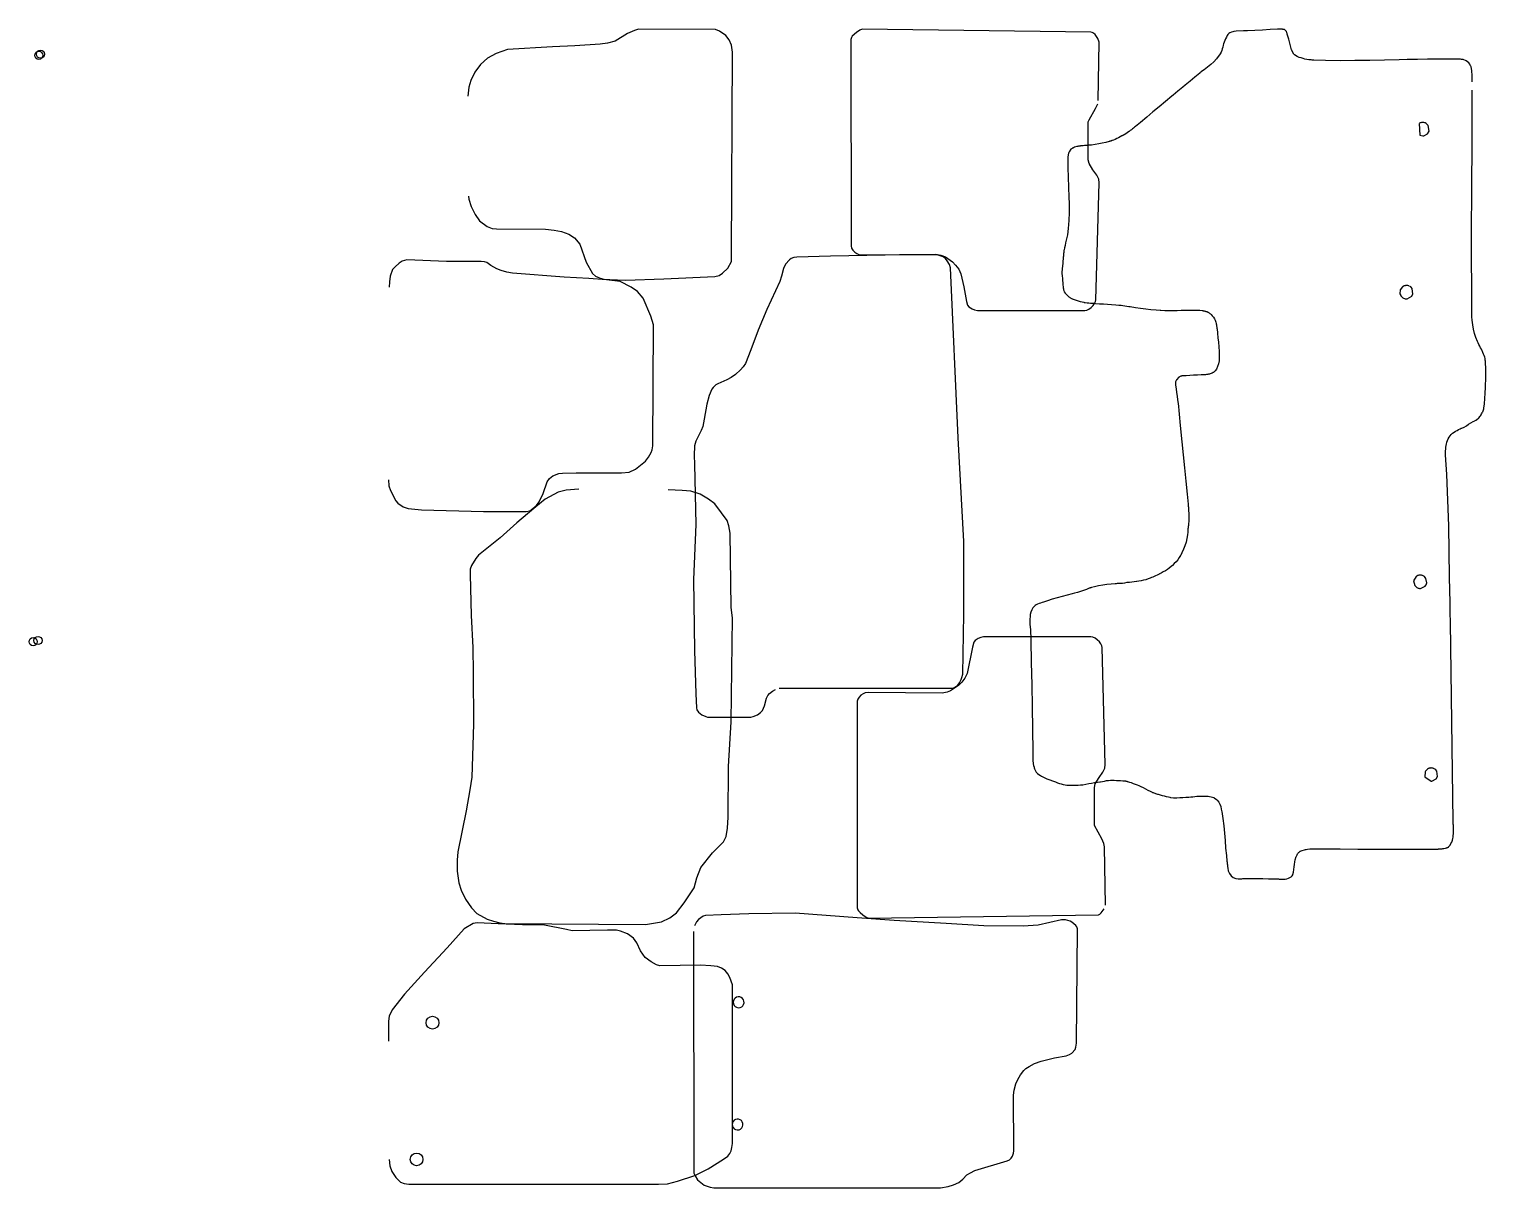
# Model space of a CAD drawing. Header units: metres. Extents: x 1286 to 6370, y 1 to 1999.
# Drawn here: x 1286 to 3798, y 1 to 1999 of the extents above; entities that cross this region are included whole.
import ezdxf

# ---------------------------------------------------------------- set-up
doc = ezdxf.new("R2010")
doc.units = ezdxf.units.M

msp = doc.modelspace()

# ---------------------------------------------------------------- linework, layer by layer
for points in [[(2043.7, 1710.9), (2044.1, 1705.7), (2048.3, 1693.1), (2055.3, 1679.5), (2062.9, 1668.5), (2075.9, 1658.7), (2084.7, 1655.3), (2091.7, 1654.9), (2176.7, 1653.9), (2191.7, 1652.5), (2203.9, 1650), (2216.7, 1645.2), (2226.5, 1639.4), (2235.5, 1628), (2246.7, 1597.2), (2257.7, 1577.6), (2262.7, 1573.2), (2270.7, 1569.6), (2276.9, 1568), (2287.3, 1567.2), (2314.7, 1566.2), (2380.4, 1568.6), (2468.4, 1572.4), (2475.8, 1574.4), (2481.6, 1578.4), (2491, 1586.6), (2497.2, 1598.2), (2497.4, 1610), (2499, 1959.2), (2497, 1971.4), (2493.4, 1980.6), (2487.2, 1988.2), (2476.4, 1995.4), (2469.6, 1998.2), (2337.1, 1999), (2330.1, 1996.8), (2318.1, 1991.2), (2296.8, 1978.3), (2283.6, 1975), (2270.5, 1973.2), (2227.1, 1970), (2188.3, 1968.5), (2110.7, 1963.8), (2091.4, 1957.2), (2076.7, 1949.2), (2064.5, 1938), (2054.4, 1924.9), (2047.7, 1910.2), (2044.4, 1899.2), (2042.7, 1883.5)], [(3129.5, 1876), (3131.3, 1976.7), (3129.1, 1982.8), (3124.2, 1990), (3121.6, 1992.1), (3119.4, 1993.2), (3117.1, 1993.5), (2722.6, 1999), (2718.8, 1997.1), (2713, 1993.2), (2705.5, 1986.6), (2704.3, 1984.5), (2703.1, 1980.9), (2703.4, 1625.1), (2704.4, 1621.6), (2706.7, 1617.8), (2709.7, 1614.5), (2713.4, 1612.1), (2717, 1610.5), (2723.5, 1609.8), (2849.6, 1611.2), (2858.3, 1609.3), (2866, 1606.1), (2878.1, 1598), (2883.7, 1592), (2889.2, 1585.1), (2892.9, 1577.2), (2897.9, 1554.5), (2902.6, 1529.6), (2904.3, 1523.2), (2906.5, 1520.4), (2912, 1516.7), (2916.3, 1515), (2921.2, 1513.7), (3106.3, 1513.6), (3109.9, 1514.5), (3113.4, 1516.1), (3117.2, 1518.8), (3121.2, 1522.6), (3123.3, 1526), (3125, 1529.5), (3125.8, 1532.5), (3131.1, 1734.1), (3130.5, 1740.3), (3127.1, 1747.2), (3120.4, 1756.5), (3113.8, 1767.2), (3112.3, 1773.6), (3112.4, 1839.4), (3113.8, 1842.5), (3125.2, 1862.4), (3128.7, 1870.1)], [(3774.8, 1908.2), (3774.7, 1911.5), (3774.7, 1914.8), (3774.6, 1918.1), (3774.5, 1921.4), (3774.2, 1924.7), (3774, 1927.3), (3773.9, 1927.8), (3773.5, 1930.3), (3773.2, 1931.5), (3772.9, 1932.8), (3772.6, 1934), (3772.3, 1934.9), (3771.9, 1935.8), (3770.5, 1938.5), (3768.7, 1940.8), (3766.4, 1942.8), (3763.9, 1944.4), (3759, 1946.4), (3758.5, 1946.5), (3758.1, 1946.6), (3757.7, 1946.7), (3757.3, 1946.8), (3757, 1946.8), (3756.6, 1946.9), (3756.3, 1946.9), (3754.2, 1947.2), (3750.5, 1947.3), (3732.9, 1947.4), (3715.2, 1947.3), (3697.6, 1947.1), (3680, 1946.9), (3662.4, 1946.5), (3648.8, 1946.2), (3623.3, 1945.6), (3597.8, 1945.1), (3572.3, 1944.7), (3546.9, 1944.6), (3521.4, 1944.9), (3501.7, 1945.5), (3501.2, 1945.5), (3499.8, 1945.6), (3498.4, 1945.7), (3497, 1945.8), (3495.6, 1945.9), (3494.3, 1946), (3493.2, 1946.1), (3492.7, 1946.2), (3489.3, 1946.7), (3486, 1947.4), (3482.8, 1948.3), (3479.5, 1949.3), (3476.3, 1950.3), (3473.9, 1951.2), (3472.8, 1951.6), (3468.1, 1954.8), (3467, 1956.1), (3463.2, 1963.2), (3461.8, 1967.8), (3460.5, 1972.5), (3459.3, 1977.2), (3458.1, 1981.9), (3456.8, 1986.6), (3455.7, 1990.2), (3455.5, 1990.9), (3455.3, 1991.7), (3455.1, 1992.6), (3454.8, 1993.4), (3454.5, 1994.1), (3454.3, 1994.7), (3453.9, 1995.3), (3453.3, 1996), (3452.6, 1996.7), (3451.9, 1997.4), (3451.2, 1997.9), (3450.7, 1998.2), (3450.3, 1998.4), (3449.6, 1998.5), (3448.8, 1998.6), (3448, 1998.6), (3447.3, 1998.7), (3446.6, 1998.8), (3446, 1999), (3446, 1999), (3446, 1999), (3446, 1999), (3446, 1999), (3446, 1999), (3446, 1999), (3446, 1999), (3446, 1999), (3446, 1999), (3446, 1999), (3445.9, 1999), (3445.6, 1998.9), (3445.1, 1998.9), (3444.5, 1998.8), (3444, 1998.8), (3443.5, 1998.8), (3443.3, 1998.9), (3443.3, 1998.9), (3443.3, 1998.9), (3443.3, 1998.9), (3443.3, 1998.9), (3443.4, 1998.9), (3443.4, 1998.9), (3443.4, 1998.9), (3443.4, 1998.9), (3443.3, 1998.9), (3443.3, 1998.9), (3443.2, 1998.9), (3442.5, 1998.9), (3441.8, 1998.8), (3441, 1998.8), (3440.3, 1998.8), (3439.6, 1998.8), (3439, 1998.7), (3426, 1998.1), (3412.9, 1997.5), (3399.9, 1996.8), (3386.8, 1996.2), (3380.3, 1995.9), (3367.3, 1995.3), (3363.7, 1995.2), (3361.5, 1994.6), (3359.2, 1993.8), (3356.9, 1992.7), (3354.9, 1991.3), (3353.1, 1989.6), (3352.1, 1988.2), (3351.8, 1987.8), (3350.6, 1985), (3349.3, 1982.1), (3348, 1979.3), (3346.8, 1976.4), (3345.8, 1973.4), (3345.2, 1971.1), (3344.4, 1968.1), (3343.6, 1965.1), (3342.7, 1962.2), (3341.5, 1959.4), (3340, 1956.6), (3338.6, 1954.6), (3338.2, 1953.9), (3333.9, 1948), (3329.1, 1942.7), (3323.7, 1937.9), (3318.1, 1933.5), (3312.3, 1929.1), (3307.8, 1925.8), (3307.3, 1925.4), (3306.7, 1925), (3306.1, 1924.6), (3305.6, 1924.1), (3305, 1923.7), (3304.7, 1923.3), (3304.7, 1923.3), (3304.7, 1923.4), (3304.8, 1923.4), (3304.8, 1923.4), (3304.8, 1923.4), (3304.7, 1923.4), (3304.7, 1923.3), (3296.4, 1916.4), (3288, 1909.4), (3279.7, 1902.5), (3275.5, 1899), (3267.2, 1892.1), (3258.8, 1885.2), (3256.5, 1883.3), (3245.7, 1874.3), (3234.9, 1865.2), (3224.1, 1856.2), (3213.3, 1847.2), (3202.5, 1838.2), (3194.1, 1831.2), (3192.4, 1829.8), (3190.5, 1828.3), (3188.7, 1826.9), (3186.9, 1825.4), (3185, 1824), (3183.6, 1823), (3183.2, 1822.7), (3182.9, 1822.5), (3182.6, 1822.3), (3182.4, 1822.1), (3182.1, 1821.9), (3181.8, 1821.7), (3177.3, 1818.7), (3174.4, 1817), (3173.3, 1816.4), (3173.1, 1816.3), (3173, 1816.2), (3172.8, 1816.1), (3172.7, 1816), (3172.5, 1816), (3172.4, 1815.9), (3172, 1815.7), (3171.9, 1815.6), (3171.7, 1815.5), (3171.5, 1815.4), (3171.3, 1815.3), (3171.2, 1815.3), (3171.1, 1815.2), (3170.3, 1814.8), (3167.5, 1813.1), (3164.6, 1811.6), (3161.7, 1810.2), (3158.8, 1808.8), (3155.8, 1807.6), (3153.4, 1806.7), (3153.1, 1806.6), (3152.8, 1806.5), (3152.6, 1806.4), (3152.3, 1806.3), (3152, 1806.3), (3151.8, 1806.2), (3151.5, 1806.1), (3151.3, 1806), (3151, 1805.9), (3150.7, 1805.8), (3150.4, 1805.8), (3150.2, 1805.7), (3149.9, 1805.6), (3149.7, 1805.5), (3149.4, 1805.4), (3149.1, 1805.4), (3148.8, 1805.3), (3148.6, 1805.2), (3142.6, 1803.6), (3136.6, 1802.2), (3130.5, 1801), (3124.4, 1800), (3118.2, 1799.2), (3113.4, 1798.7), (3111, 1798.5), (3108.5, 1798.3), (3106, 1798.1), (3103.6, 1797.9), (3101.1, 1797.7), (3099.2, 1797.5), (3098.3, 1797.4), (3097.3, 1797.2), (3096.4, 1797.1), (3095.5, 1797), (3094.6, 1796.8), (3093.8, 1796.7), (3093, 1796.5), (3088.8, 1795.3), (3086.9, 1794.5), (3085.8, 1794), (3085.6, 1793.9), (3085.4, 1793.8), (3085.3, 1793.7), (3085.1, 1793.6), (3084.9, 1793.5), (3084.8, 1793.4), (3082.7, 1791.9), (3079.4, 1787.4), (3078.6, 1785.4), (3077.3, 1778.8), (3077.2, 1777.9), (3077.1, 1776.9), (3077, 1775.9), (3077, 1774.9), (3077, 1773.9), (3077, 1772.9), (3077, 1772.1), (3077.1, 1763.9), (3077.4, 1755.8), (3077.7, 1747.6), (3078.1, 1739.4), (3078.4, 1731.3), (3078.6, 1725), (3079, 1711), (3079.3, 1696.9), (3079.4, 1682.9), (3079, 1668.9), (3077.9, 1655), (3076.5, 1644.2), (3075.7, 1639.7), (3074.6, 1635.2), (3073.5, 1630.7), (3072.4, 1626.2), (3071.4, 1621.7), (3070.7, 1618.2), (3070.7, 1618.2), (3070.6, 1617.4), (3070.5, 1616.7), (3070.4, 1615.9), (3070.3, 1615.2), (3070.2, 1614.4), (3070.1, 1613.9), (3069.9, 1612.3), (3069.8, 1610.7), (3069.6, 1609.1), (3069.5, 1607.4), (3069.3, 1605.8), (3069.2, 1604.6), (3069.2, 1604.5), (3069.2, 1604.5), (3069.2, 1604.4), (3069.2, 1604.4), (3069.2, 1604.3), (3069.2, 1604.3), (3069.2, 1604.2), (3069.1, 1604), (3069.1, 1603.9), (3069.1, 1603.7), (3069.1, 1603.6), (3069.1, 1603.4), (3069.1, 1603.3), (3069.1, 1603), (3068.7, 1599), (3068.4, 1595.1), (3068, 1591.1), (3067.1, 1580.1), (3067, 1579.8), (3067, 1579.6), (3067, 1579.3), (3066.9, 1579), (3066.9, 1578.8), (3066.9, 1578.6), (3067, 1577.5), (3067.1, 1576.4), (3067.2, 1575.4), (3067.4, 1574.3), (3067.5, 1573.2), (3067.6, 1572.4), (3067.8, 1569.9), (3068, 1567.4), (3068.2, 1564.8), (3068.4, 1562.3), (3068.6, 1559.8), (3068.8, 1557.9), (3068.8, 1557.4), (3069.1, 1555), (3069.2, 1554.4), (3069.2, 1553.7), (3069.3, 1553.1), (3069.4, 1552.4), (3069.5, 1551.8), (3069.6, 1551.3), (3069.7, 1551), (3069.7, 1550.6), (3069.8, 1550.3), (3069.9, 1550), (3069.9, 1549.7), (3070, 1549.4), (3070.3, 1548.2), (3071.2, 1546), (3072.5, 1543.9), (3074.1, 1541.9), (3075.9, 1540.1), (3077.8, 1538.5), (3079.2, 1537.3), (3080, 1536.8), (3080.9, 1536.2), (3081.7, 1535.6), (3082.6, 1535.1), (3083.5, 1534.6), (3084.2, 1534.3), (3084.6, 1534.1), (3088, 1532.7), (3091.5, 1531.5), (3095, 1530.4), (3098.6, 1529.4), (3102.2, 1528.6), (3105, 1528), (3105.4, 1527.9), (3105.8, 1527.8), (3106.2, 1527.8), (3106.6, 1527.7), (3107.1, 1527.6), (3107.4, 1527.6), (3110.4, 1527.2), (3113.4, 1526.9), (3116.4, 1526.7), (3119.4, 1526.5), (3122.4, 1526.3), (3124.8, 1526.2), (3131.8, 1525.6), (3138.8, 1525.1), (3145.8, 1524.7), (3152.8, 1524.2), (3159.9, 1523.6), (3165.3, 1523.1), (3165.7, 1523.1), (3169, 1522.8), (3172.3, 1522.4), (3175.6, 1522), (3178.9, 1521.5), (3182.2, 1521), (3184.7, 1520.6), (3193.7, 1519.1), (3202.6, 1517.8), (3211.6, 1516.8), (3220.6, 1515.8), (3229.6, 1515.1), (3236.6, 1514.6), (3237.5, 1514.5), (3244.5, 1514.1), (3251.6, 1513.9), (3258.6, 1513.9), (3265.6, 1514.1), (3272.7, 1514.2), (3278.1, 1514.3), (3283.5, 1514.4), (3288.8, 1514.5), (3294.1, 1514.6), (3299.4, 1514.6), (3304.7, 1514.3), (3308.8, 1513.8), (3310.1, 1513.6), (3310.4, 1513.5), (3310.8, 1513.5), (3311.1, 1513.4), (3311.4, 1513.3), (3311.7, 1513.3), (3312, 1513.2), (3312.6, 1513.1), (3313.3, 1512.9), (3313.9, 1512.8), (3314.6, 1512.6), (3315.2, 1512.4), (3315.7, 1512.3), (3316, 1512.2), (3316.3, 1512.1), (3316.7, 1512), (3317, 1511.9), (3317.3, 1511.8), (3317.5, 1511.7), (3317.8, 1511.6), (3317.9, 1511.6), (3317.9, 1511.5), (3318, 1511.5), (3318.2, 1511.5), (3318.3, 1511.4), (3318.4, 1511.3), (3318.5, 1511.3), (3318.5, 1511.3), (3318.6, 1511.2), (3318.8, 1511.2), (3318.9, 1511.1), (3319, 1511), (3319.9, 1510.5), (3320.7, 1509.9), (3321.5, 1509.3), (3322.3, 1508.6), (3323, 1508), (3323.8, 1507.3), (3324.3, 1506.8), (3326.4, 1504.6), (3328.3, 1502.2), (3330, 1499.6), (3331.3, 1496.9), (3332.4, 1494), (3333, 1491.7), (3333.1, 1491.3), (3333.2, 1490.8), (3333.3, 1490.4), (3333.4, 1489.9), (3333.5, 1489.5), (3333.6, 1489.1), (3333.6, 1488.9), (3333.7, 1488.6), (3333.7, 1488.3), (3333.8, 1488), (3333.8, 1487.8), (3333.8, 1487.6), (3333.9, 1486.7), (3334.1, 1485.9), (3334.2, 1485.1), (3334.3, 1484.3), (3334.4, 1483.5), (3334.4, 1482.9), (3334.5, 1482.4), (3335.3, 1474.6), (3336.1, 1466.8), (3336.8, 1459), (3337.5, 1451.2), (3338.1, 1443.4), (3338.5, 1437.3), (3338.5, 1436.8), (3338.5, 1431.8), (3338, 1426.9), (3337.1, 1422), (3335.6, 1417.3), (3333.5, 1412.9), (3331.3, 1409.8), (3328.5, 1407.1), (3328, 1406.8), (3326.3, 1405.8), (3322.8, 1404.4), (3321.4, 1404), (3320.1, 1403.8), (3318.8, 1403.6), (3317.4, 1403.4), (3316.1, 1403.3), (3314.8, 1403.2), (3313.7, 1403.2), (3307.2, 1402.8), (3300.7, 1402.4), (3294.2, 1402.1), (3287.7, 1401.8), (3281.2, 1401.4), (3276.2, 1401.2), (3275.9, 1401.2), (3275.6, 1401.2), (3275.3, 1401.1), (3275, 1401.1), (3274.7, 1401.1), (3274.5, 1401), (3274.1, 1401), (3273.8, 1400.9), (3273.4, 1400.8), (3273, 1400.7), (3272.6, 1400.6), (3272.4, 1400.6), (3272, 1400.5), (3268.4, 1398.7), (3264.5, 1394.4), (3263.9, 1393), (3263.2, 1390.7), (3262.9, 1386.2), (3263, 1385.1), (3263.9, 1378.7), (3264.8, 1372.3), (3265.7, 1366), (3266.5, 1359.6), (3267.3, 1353.2), (3267.9, 1348.2), (3268.6, 1341.7), (3269.3, 1335.1), (3270, 1328.6), (3270.6, 1322), (3271.2, 1315.5), (3271.7, 1310.4), (3271.8, 1309.9), (3274, 1287.4), (3276.3, 1264.9), (3278.6, 1242.4), (3280.9, 1219.8), (3283.1, 1197.3), (3284.7, 1179.9), (3284.7, 1179.4), (3284.8, 1179), (3284.8, 1178.5), (3284.8, 1178.1), (3284.9, 1177.6), (3284.9, 1177.3), (3285, 1176.4), (3285, 1176.3), (3285, 1176.1), (3285, 1175.9), (3285, 1175.7), (3285, 1175.5), (3285.1, 1175.3), (3285.1, 1174), (3285.2, 1172.7), (3285.3, 1171.4), (3285.4, 1170.1), (3285.5, 1168.7), (3285.6, 1167.7), (3285.7, 1164.8), (3285.8, 1161.9), (3285.9, 1159), (3285.9, 1156.1), (3285.8, 1153.1), (3285.8, 1150.9), (3285.7, 1150.6), (3285.7, 1150.3), (3285.7, 1150), (3285.7, 1149.7), (3285.7, 1149.4), (3285.7, 1149.2), (3285.6, 1147.4), (3285.4, 1145.6), (3285.3, 1144), (3285.2, 1143.4), (3285.1, 1142.9), (3285.1, 1142.3), (3285, 1141.7), (3284.9, 1141.1), (3284.8, 1140.6), (3284.8, 1140.2), (3284.7, 1140), (3284.7, 1139.8), (3284.7, 1139.6), (3284.6, 1139.4), (3284.6, 1139.2), (3284.6, 1139), (3284.4, 1137.4), (3284.3, 1135.6), (3284.1, 1133.8), (3284, 1132), (3283.9, 1130.2), (3283.7, 1128.4), (3283.6, 1127), (3282.6, 1120.6), (3281.1, 1114.3), (3279.2, 1108.2), (3276.8, 1102.1), (3274.1, 1096.2), (3271.9, 1091.8), (3271.6, 1091.3), (3269.4, 1087.7), (3266.8, 1084.1), (3264, 1080.7), (3260.9, 1077.5), (3257.8, 1074.4), (3255.3, 1072.2), (3252.2, 1069.7), (3248.9, 1067.3), (3245.4, 1065.1), (3241.9, 1063), (3238.3, 1061), (3235.6, 1059.5), (3235.4, 1059.4), (3235.3, 1059.3), (3235.1, 1059.2), (3234.9, 1059.1), (3234.8, 1059.1), (3234.7, 1059), (3233.6, 1058.5), (3231.1, 1057.5), (3228.6, 1056.4), (3226.2, 1055.4), (3223.7, 1054.3), (3221.3, 1053.2), (3219.4, 1052.4), (3215.6, 1050.9), (3211.7, 1049.6), (3207.7, 1048.6), (3203.6, 1047.7), (3199.6, 1046.9), (3196.5, 1046.4), (3195.9, 1046.4), (3191.7, 1045.9), (3187.5, 1045.5), (3183.3, 1045.1), (3179.1, 1044.6), (3174.9, 1043.9), (3171.6, 1043.2), (3171.4, 1043.2), (3171.3, 1043.2), (3171.3, 1043.1), (3171.1, 1043.1), (3171, 1043.1), (3170.9, 1043.1), (3170.1, 1043), (3168.1, 1042.9), (3166.2, 1042.9), (3164.2, 1042.9), (3162.3, 1042.9), (3160.4, 1042.8), (3158.9, 1042.8), (3151.7, 1042.2), (3144.5, 1041.4), (3137.5, 1040.2), (3130.4, 1038.8), (3123.4, 1037.3), (3118, 1036), (3117, 1035.7), (3116.7, 1035.6), (3116.4, 1035.6), (3116.1, 1035.5), (3115.8, 1035.4), (3115.5, 1035.3), (3115.3, 1035.2), (3114.2, 1034.8), (3109.2, 1032.9), (3104.1, 1031.1), (3099.1, 1029.4), (3094, 1027.8), (3088.9, 1026.3), (3084.9, 1025.2), (3076.3, 1023), (3067.6, 1020.7), (3059, 1018.4), (3050.4, 1016), (3041.9, 1013.4), (3035.4, 1011.2), (3032.8, 1010.4), (3030.2, 1009.4), (3027.6, 1008.4), (3025.1, 1007.4), (3022.6, 1006.1), (3020.8, 1005), (3019.7, 1004.2), (3017, 1001.1), (3014.9, 997.5), (3013.4, 993.6), (3012.5, 989.5), (3012, 985.4), (3011.9, 982.2), (3011.8, 979.6), (3011.8, 977), (3011.8, 974.3), (3011.9, 971.6), (3012.2, 969), (3012.5, 967), (3012.7, 964.4), (3013.2, 945.2), (3014.1, 906.9), (3014.9, 868.5), (3015.6, 830.2), (3016.2, 791.9), (3016.7, 753.5), (3016.7, 743.1), (3016.8, 741.7), (3016.8, 740.3), (3016.9, 738.9), (3017, 737.5), (3017.1, 736.1), (3017.2, 735), (3017.4, 733.2), (3017.4, 732.9), (3017.5, 732.6), (3017.5, 732.2), (3017.6, 731.9), (3017.7, 731.6), (3017.7, 731.4), (3017.8, 730.7), (3018, 730.1), (3018.1, 729.5), (3018.3, 728.8), (3018.5, 728.2), (3018.6, 727.7), (3018.8, 727.1), (3018.9, 726.8), (3019, 726.5), (3019.1, 726.2), (3019.2, 725.9), (3019.3, 725.6), (3019.4, 725.4), (3019.9, 723.6), (3022.9, 718), (3024.9, 715.7), (3027.3, 713.7), (3029.9, 712), (3032, 710.7), (3036.6, 708.4), (3041.3, 706.3), (3046.1, 704.4), (3051, 702.6), (3055.8, 700.9), (3059.6, 699.6), (3062.8, 698.5), (3066, 697.5), (3069.2, 696.7), (3072.4, 696), (3075.7, 695.5), (3078.3, 695.3), (3079.2, 695.2), (3083.1, 695.3), (3087.1, 695.3), (3091, 695.4), (3094.9, 695.5), (3098.9, 695.7), (3101.9, 696), (3102.1, 696), (3102.3, 696), (3102.5, 696), (3102.6, 696), (3102.8, 696.1), (3103, 696.1), (3108.1, 697), (3113.2, 698), (3118.3, 699), (3123.4, 699.8), (3128.5, 700.6), (3132.5, 701), (3133.8, 701.1), (3137.2, 701.8), (3140.6, 702.5), (3144, 703.2), (3147.4, 703.7), (3150.8, 704), (3153.5, 704), (3157.2, 703.8), (3160.9, 703.6), (3164.6, 703.5), (3168.3, 703.3), (3172, 703.1), (3174.8, 702.9), (3175.7, 702.8), (3176.2, 702.7), (3176.6, 702.6), (3177, 702.5), (3177.5, 702.4), (3177.9, 702.3), (3178.2, 702.2), (3178.4, 702.2), (3178.6, 702.1), (3178.9, 702.1), (3179.1, 702), (3179.3, 702), (3179.4, 701.9), (3179.9, 701.8), (3183.3, 700.8), (3186.7, 699.7), (3190.1, 698.5), (3193.5, 697.3), (3196.8, 696), (3199.4, 694.9), (3203.4, 693), (3207.4, 691.1), (3211.4, 689), (3215.3, 687), (3219.3, 685), (3222.4, 683.5), (3222.6, 683.4), (3222.7, 683.3), (3222.9, 683.2), (3223.1, 683.1), (3223.3, 683), (3223.4, 683), (3224.3, 682.6), (3225.7, 682), (3227.2, 681.5), (3228.6, 681), (3230.1, 680.5), (3231.6, 680), (3232.8, 679.7), (3236.3, 678.7), (3239.8, 677.7), (3243.4, 676.7), (3247, 675.8), (3250.6, 675), (3253.3, 674.4), (3254.4, 674.2), (3259.7, 673.8), (3265, 673.7), (3270.3, 673.9), (3275.6, 674.1), (3280.9, 674.4), (3285, 674.6), (3285.8, 674.6), (3289.3, 675.1), (3292.8, 675.5), (3296.3, 675.9), (3299.8, 676.2), (3303.4, 676.3), (3306.1, 676.3), (3307.4, 676.3), (3308.7, 676.3), (3310, 676.4), (3311.3, 676.5), (3312.6, 676.5), (3313.5, 676.6), (3316.3, 676.5), (3319, 676.3), (3321.6, 676), (3324.3, 675.4), (3326.9, 674.7), (3328.9, 673.9), (3329.4, 673.6), (3333.7, 670.8), (3334.9, 669.7), (3337.5, 666.2), (3339.5, 662.4), (3340.9, 658.3), (3341.9, 654), (3342.7, 649.6), (3343.3, 646.4), (3343.5, 645), (3343.7, 643.7), (3343.9, 642.3), (3344.2, 641), (3344.4, 639.6), (3344.5, 638.6), (3344.6, 637.9), (3346, 625.2), (3347.2, 612.4), (3348.3, 599.7), (3349.4, 586.9), (3350.6, 574.2), (3351.6, 564.3), (3351.8, 562.7), (3352, 561.1), (3352.2, 559.5), (3352.5, 557.9), (3352.7, 556.4), (3352.8, 555.1), (3352.9, 552.4), (3353.8, 547.6), (3355.8, 543.1), (3358.7, 539.3), (3362.5, 536.3), (3367, 534.5), (3370.8, 534), (3371, 534), (3371.2, 534), (3371.5, 534.1), (3371.7, 534.1), (3371.9, 534.1), (3372.1, 534.1), (3373.8, 534.1), (3375.4, 534.1), (3377.1, 534.1), (3378.8, 534.2), (3380.4, 534.4), (3381.7, 534.6), (3383.9, 534.6), (3393.7, 534.6), (3403.5, 534.4), (3413.3, 534.3), (3423.1, 534.1), (3432.9, 533.8), (3440.4, 533.6), (3441.5, 533.5), (3443.3, 533.4), (3445.1, 533.2), (3446.8, 533.1), (3448.6, 533.1), (3450.3, 533.1), (3451.7, 533.3), (3452.3, 533.4), (3454.8, 534), (3457.5, 534.8), (3460.1, 535.9), (3462.4, 537.3), (3464.3, 539.2), (3465.3, 541), (3465.3, 541.2), (3466.2, 545.5), (3466.9, 549.9), (3467.6, 554.3), (3468.2, 558.7), (3468.8, 563.1), (3469.3, 566.5), (3471.2, 572.5), (3471.4, 573), (3472, 574.2), (3472.8, 575.5), (3473.5, 576.8), (3474.4, 578), (3475.3, 579.1), (3476, 579.9), (3477.2, 580.9), (3477.4, 581.1), (3477.6, 581.2), (3477.8, 581.4), (3478, 581.5), (3478.4, 581.7), (3479.9, 582.3), (3481.3, 582.8), (3485.6, 584.1), (3487, 584.4), (3488.2, 584.7), (3490.4, 585.1), (3494.8, 585.5), (3495, 585.5), (3495.2, 585.5), (3495.3, 585.5), (3495.5, 585.5), (3495.7, 585.6), (3495.8, 585.6), (3497.4, 585.6), (3498.1, 585.5), (3498.8, 585.5), (3499.5, 585.5), (3500.2, 585.5), (3500.8, 585.5), (3501.4, 585.5), (3503.8, 585.5), (3506.1, 585.6), (3508.5, 585.6), (3510.9, 585.7), (3513.3, 585.7), (3515.1, 585.7), (3515.3, 585.7), (3515.5, 585.7), (3515.6, 585.7), (3515.8, 585.7), (3516, 585.7), (3516.2, 585.7), (3546.8, 585.5), (3577.4, 585.3), (3608.1, 585.2), (3638.7, 585.1), (3669.3, 585), (3693, 585), (3693.1, 585), (3693.2, 585), (3693.4, 585), (3693.5, 585), (3693.6, 585), (3693.7, 585), (3697.2, 585), (3700.7, 585), (3704.2, 585.1), (3707.7, 585.2), (3711.1, 585.2), (3713.8, 585.3), (3714.7, 585.3), (3715.6, 585.3), (3716.4, 585.4), (3717.2, 585.4), (3718, 585.4), (3718.8, 585.5), (3719.5, 585.5), (3722.7, 585.8), (3724.1, 586), (3725.1, 586.2), (3725.9, 586.3), (3727.8, 586.7), (3727.9, 586.7), (3728.1, 586.7), (3728.2, 586.8), (3728.4, 586.8), (3728.5, 586.9), (3728.7, 586.9), (3730.1, 587.3), (3731, 587.6), (3731.3, 587.7), (3731.6, 587.8), (3731.8, 587.9), (3732, 588), (3732.2, 588.1), (3732.5, 588.1), (3732.6, 588.2), (3732.9, 588.3), (3732.9, 588.3), (3732.9, 588.3), (3733, 588.4), (3733.1, 588.4), (3733.2, 588.5), (3733.3, 588.5), (3733.3, 588.5), (3733.4, 588.6), (3733.4, 588.6), (3733.5, 588.7), (3733.6, 588.8), (3733.7, 588.8), (3733.7, 588.8), (3733.8, 588.9), (3733.9, 589), (3733.9, 589), (3734.1, 589.1), (3734.1, 589.2), (3734.3, 589.4), (3736.3, 591.9), (3737.9, 594.5), (3739.3, 597.3), (3740.4, 600.3), (3741.2, 603.3), (3741.6, 605.7), (3741.9, 608.6), (3742.2, 611.5), (3742.2, 614.5), (3742.3, 617.4), (3742.2, 620.4), (3742.2, 622.6), (3742.2, 622.7), (3742.1, 624.5), (3742.1, 626.2), (3742, 628), (3742, 629.7), (3741.9, 631.5), (3741.9, 632.8), (3737.1, 976.7), (3737.1, 976.9), (3737.1, 977.1), (3737.1, 977.3), (3737.1, 977.5), (3737.1, 977.7), (3737.1, 977.9), (3737.1, 978.2), (3737.1, 978.5), (3737.1, 978.8), (3737.1, 979.1), (3737.1, 979.3), (3737, 981.1), (3737, 981.2), (3737, 981.3), (3737, 981.5), (3737, 981.7), (3737, 981.8), (3737, 981.9), (3736.8, 986.7), (3736.6, 991.5), (3736.6, 996.3), (3736.5, 1001.1), (3736.4, 1005.9), (3736.4, 1009.6), (3735.7, 1053.9), (3734.9, 1098.1), (3734, 1142.4), (3732.6, 1186.6), (3730.7, 1230.8), (3728.8, 1264.9), (3728.7, 1265.4), (3728.7, 1265.9), (3728.7, 1266.3), (3728.7, 1266.8), (3728.7, 1267.3), (3728.7, 1267.7), (3728.7, 1268.1), (3728.7, 1268.7), (3728.7, 1271.8), (3728.9, 1274.9), (3729.2, 1278), (3729.6, 1281.1), (3730.2, 1284.2), (3730.8, 1286.5), (3731, 1287), (3732, 1289.8), (3733.3, 1292.6), (3734.8, 1295.3), (3736.5, 1297.8), (3738.4, 1300.2), (3740, 1301.8), (3740.8, 1302.5), (3743.2, 1304.1), (3745.8, 1305.6), (3748.4, 1307.1), (3751.1, 1308.4), (3753.7, 1309.7), (3755.8, 1310.7), (3756.5, 1311), (3760.7, 1312.9), (3764.6, 1315.2), (3768.4, 1317.7), (3772.1, 1320.2), (3776.1, 1322.4), (3779.3, 1323.8), (3779.5, 1323.9), (3779.5, 1323.9), (3779.5, 1324), (3779.6, 1324), (3779.7, 1324), (3779.8, 1324.1), (3779.9, 1324.1), (3780.6, 1324.5), (3780.9, 1324.7), (3781.1, 1324.9), (3781.4, 1325), (3781.6, 1325.2), (3781.9, 1325.3), (3782.1, 1325.5), (3785.9, 1328.8), (3786.7, 1329.6), (3787.9, 1331), (3789, 1332.5), (3790, 1334.1), (3790.9, 1335.6), (3791.8, 1337.3), (3792.4, 1338.6), (3792.7, 1339.1), (3794.6, 1344.4), (3794.9, 1345.5), (3796, 1352.7), (3796.6, 1362.1), (3797.2, 1371.5), (3797.6, 1380.9), (3798.1, 1399.7), (3798.1, 1406.9), (3798.1, 1410.3), (3798, 1413.7), (3797.9, 1417.1), (3797.7, 1420.4), (3797.5, 1423.8), (3797.3, 1426.4), (3797.1, 1428.1), (3796.8, 1430.9), (3796.1, 1433.5), (3795.3, 1436.1), (3794.3, 1438.7), (3793.1, 1441.2), (3792.2, 1443.1), (3791.7, 1444.1), (3790.4, 1446.9), (3789, 1449.7), (3787.6, 1452.5), (3786.2, 1455.3), (3784.7, 1458.1), (3783.7, 1460.3), (3780.8, 1467.2), (3778.6, 1474.4), (3776.9, 1481.9), (3775.7, 1489.4), (3774.8, 1496.9), (3774.2, 1502.7), (3774.1, 1504.1), (3774, 1505.5), (3773.9, 1506.9), (3773.8, 1508.3), (3773.8, 1509.8), (3773.8, 1510.8), (3773.7, 1525.9), (3773.7, 1540.9), (3773.8, 1555.9), (3773.7, 1571), (3773.6, 1586), (3773.3, 1597.6), (3773.3, 1598.3), (3773.3, 1599.1), (3773.2, 1599.8), (3773.2, 1600.6), (3773.2, 1601.3), (3773.2, 1601.9), (3773.2, 1601.9), (3773.2, 1601.9), (3773.2, 1601.9), (3773.2, 1601.9), (3773.2, 1601.9), (3773.2, 1601.9), (3773.2, 1601.7), (3773.1, 1601.9), (3773.1, 1602), (3773.1, 1602.2), (3773.1, 1602.4), (3773.1, 1602.6), (3773.1, 1602.7), (3773.1, 1602.7), (3773.1, 1603.6), (3773.2, 1604.5), (3773.2, 1605.3), (3773.2, 1606.2), (3773.2, 1607.1), (3773.2, 1607.7), (3773.4, 1659.7), (3773.8, 1711.7), (3773.9, 1737.7), (3774.3, 1789.7), (3774.6, 1841.7), (3774.7, 1893.6)], [(3683.2, 1836.5), (3684.2, 1816.3), (3689.2, 1815.1), (3691.3, 1815.3), (3697.6, 1818.7), (3700.1, 1823.1), (3698.9, 1832.8), (3695.2, 1836.5), (3695, 1836.6), (3694.6, 1836.8), (3694.2, 1837), (3693.8, 1837.2), (3693.4, 1837.3), (3692.9, 1837.5), (3691.1, 1837.9), (3690.1, 1838.1), (3689.2, 1838.1), (3688.7, 1838.1), (3687.8, 1838), (3686.9, 1837.8), (3686, 1837.6), (3685.2, 1837.4), (3684.9, 1837.3), (3684.5, 1837.2), (3684, 1836.9), (3683.6, 1836.7)], [(2579.3, 862.4), (2879.5, 862.5), (2882.5, 864.1), (2887.3, 867.9), (2890.3, 872), (2893.3, 877.3), (2894.7, 881.1), (2896, 887), (2897.8, 990.2), (2898, 1065.6), (2897.8, 1115.8), (2888.4, 1294.2), (2874.8, 1587.5), (2873, 1592.9), (2869.3, 1599.7), (2866.2, 1603.7), (2862.4, 1606.4), (2853.9, 1609.3), (2846.9, 1609.9), (2762.5, 1609.3), (2668.2, 1607.4), (2610.1, 1605.8), (2604.6, 1605), (2600, 1603.3), (2597.3, 1601.2), (2590.5, 1593.6), (2586.9, 1586.3), (2583.7, 1573.1), (2580.3, 1563.9), (2558.4, 1515.3), (2543.4, 1479.8), (2530.3, 1445.9), (2521.6, 1422.4), (2517.6, 1416.6), (2512.9, 1411.4), (2504.2, 1403.7), (2496.6, 1398.5), (2489.1, 1394.5), (2473.7, 1387.6), (2470.3, 1385.6), (2465.8, 1381.3), (2463.6, 1378), (2458.8, 1367), (2454.9, 1352.5), (2449.9, 1326.7), (2447.6, 1314), (2444.8, 1306.8), (2435.6, 1288.8), (2433.7, 1280.4), (2433, 1263.8), (2433.3, 1248.9), (2435.8, 1144.7), (2431.7, 1049.8), (2433.6, 927.6), (2435.7, 852.7), (2436.6, 828.9), (2437.7, 825.3), (2440.5, 821.1), (2446.3, 816.7), (2452.8, 813.6), (2456.1, 812.8), (2460.7, 812.4), (2530.3, 812.8), (2534.5, 813.6), (2542.1, 816.6), (2547.3, 820.5), (2550.5, 824.4), (2554.4, 832.1), (2557.8, 845.4), (2559.8, 849.8), (2563, 853.7), (2568, 857.7), (2573, 860.6)], [(1905.5, 1221.9), (1906.5, 1211.7), (1909.2, 1203.7), (1918.2, 1185.7), (1921.9, 1181.4), (1931.3, 1175.3), (1939.6, 1172.6), (1962.5, 1170.3), (2069.7, 1167.5), (2143.4, 1167), (2149.6, 1168.5), (2160.4, 1177), (2165.4, 1183.9), (2172.5, 1198.5), (2179.5, 1218.3), (2183.1, 1224.2), (2189.3, 1228.7), (2199.5, 1232.8), (2205.7, 1233.5), (2229.6, 1234.1), (2307.7, 1233.8), (2320.5, 1235.2), (2331.4, 1240.3), (2348.8, 1254.2), (2354, 1261), (2358.6, 1268.9), (2360.6, 1273.7), (2361.5, 1280.5), (2362.5, 1489.1), (2358.4, 1503.9), (2345.1, 1535.1), (2335, 1546.5), (2324.4, 1553.8), (2305.4, 1563.6), (2281.5, 1566.6), (2251, 1568.8), (2208.9, 1571.1), (2119.6, 1578.1), (2109.9, 1579.8), (2099.9, 1582.7), (2092.5, 1585.8), (2082.3, 1591.5), (2075.3, 1596.6), (2071.2, 1598), (2065.7, 1598.4), (2006, 1598.4), (1937.3, 1601.2), (1929.1, 1598.8), (1924, 1595.2), (1917.4, 1589.4), (1912.9, 1584.5), (1908.8, 1572.9), (1907.4, 1563), (1906.8, 1553.9)], [(3665.4, 1556.2), (3665.3, 1556.2), (3664.5, 1556.5), (3663.7, 1556.7), (3662.8, 1556.8), (3662, 1556.9), (3661.2, 1557), (3661, 1557), (3660.3, 1556.9), (3659.5, 1556.8), (3658.7, 1556.6), (3657.9, 1556.4), (3657.2, 1556.3), (3657.1, 1556.2), (3656.7, 1556.1), (3656.3, 1555.9), (3655.9, 1555.7), (3655.6, 1555.5), (3655.2, 1555.3), (3654.6, 1554.9), (3650.4, 1549.5), (3650, 1542.8), (3651.3, 1539.5), (3651.6, 1539.1), (3654.8, 1535.9), (3658.9, 1534.2), (3661.2, 1534), (3662.3, 1534), (3670.2, 1538.4), (3672.2, 1542.4), (3671.1, 1551.4), (3670.9, 1551.7), (3669.1, 1553.9), (3668, 1554.9), (3666.7, 1555.6)], [(2233.8, 1205.6), (2212, 1204.1), (2198.3, 1200.6), (2175.8, 1188.3), (2156.5, 1172.6), (2127.3, 1147.9), (2098.5, 1122.1), (2061.2, 1091.8), (2056.4, 1086.1), (2048.7, 1074.1), (2046.7, 1068), (2046.4, 1058.8), (2048.1, 988), (2051.2, 932.6), (2051.9, 888.9), (2052.4, 800.6), (2049.5, 709.2), (2046.2, 687.6), (2039.7, 651.4), (2025.3, 580.6), (2023.9, 565.8), (2023.9, 547), (2027.2, 526.7), (2031.1, 514.4), (2038.5, 498.6), (2049.1, 483.9), (2058.2, 474.3), (2075.7, 464.5), (2087, 460.9), (2097.8, 458), (2106.2, 456.6), (2349, 454.9), (2376.5, 459.5), (2390.9, 466.4), (2402.2, 475.1), (2415.7, 492.6), (2432.9, 518.3), (2437.5, 535.3), (2444.4, 553.5), (2464.4, 578.7), (2483.3, 597.7), (2487.9, 606.8), (2490.5, 621.2), (2491.5, 640.4), (2492, 727.4), (2496.5, 804.5), (2499, 984.1), (2496.9, 1001.5), (2495.2, 1129.7), (2492.6, 1142.7), (2489.6, 1151.7), (2480.2, 1165.2), (2468.4, 1180.6), (2457.5, 1188.4), (2443.1, 1197.2), (2427.1, 1202.2), (2411.9, 1203.6), (2387.9, 1204.6)], [(3684.9, 1057.6), (3684.7, 1057.6), (3684, 1057.5), (3683.2, 1057.4), (3682.4, 1057.2), (3681.6, 1057), (3680.9, 1056.8), (3680.8, 1056.8), (3680.4, 1056.7), (3680, 1056.5), (3679.6, 1056.3), (3679.3, 1056.1), (3678.9, 1055.9), (3678, 1055.3), (3673.5, 1047.8), (3675.5, 1039.4), (3678.9, 1036.2), (3679.1, 1036.1), (3681.3, 1035.1), (3682.5, 1034.8), (3683.7, 1034.6), (3684.9, 1034.6), (3685.4, 1034.6), (3693.4, 1038.3), (3694.8, 1040.1), (3695.2, 1040.8), (3696.3, 1044.5), (3694.9, 1051.9), (3692.6, 1054.9), (3689.1, 1056.8), (3689, 1056.8), (3688.2, 1057), (3687.4, 1057.2), (3686.5, 1057.4), (3685.7, 1057.5)], [(3142, 488.4), (3140.2, 589.1), (3139.4, 595), (3135.9, 602.7), (3123.1, 625.6), (3123, 691.4), (3124.5, 697.8), (3131.1, 708.5), (3137.8, 717.9), (3141.2, 724.7), (3141.8, 730.9), (3136.5, 932.5), (3135.7, 935.5), (3134, 939.1), (3131.9, 942.5), (3127.9, 946.2), (3124.1, 948.9), (3120.6, 950.5), (3117, 951.4), (2931.9, 951.3), (2927, 950), (2922.7, 948.4), (2917.2, 944.6), (2915, 941.8), (2912.9, 933.5), (2903.6, 887.9), (2899.9, 879.9), (2894.4, 873.1), (2888.8, 867), (2875.1, 858), (2869, 855.7), (2860.3, 853.8), (2734.2, 855.2), (2727.7, 854.5), (2724.1, 852.9), (2720.4, 850.6), (2717.4, 847.2), (2715.1, 843.4), (2714.1, 840), (2713.8, 484.1), (2715, 480.6), (2716.2, 478.4), (2719, 475.6), (2723.7, 471.8), (2729.5, 467.9), (2733.3, 466), (3130.1, 471.8), (3132.3, 472.9), (3134.9, 475), (3139.8, 482.3)], [(3703.7, 725), (3703.5, 725), (3702.8, 724.9), (3702, 724.8), (3701.2, 724.6), (3700.4, 724.4), (3699.7, 724.3), (3699.6, 724.2), (3699.2, 724.1), (3698.8, 723.9), (3698.4, 723.7), (3698.1, 723.5), (3697.7, 723.3), (3697.5, 723.2), (3693.8, 719.4), (3693.3, 718.5), (3693, 709.5), (3703.7, 702), (3704.8, 702), (3712.7, 706.4), (3714.7, 710.4), (3713.6, 719.4), (3713.4, 719.7), (3711.6, 721.9), (3710.4, 722.9), (3709.2, 723.6), (3707.9, 724.2), (3707.8, 724.2), (3707, 724.5), (3706.2, 724.6), (3705.3, 724.8), (3704.5, 724.9)], [(1906.6, 49.8), (1907.8, 39.1), (1911.6, 29), (1918.5, 18.7), (1926.6, 10.8), (1932.6, 8.6), (1940.8, 7.3), (2371.2, 7.5), (2387.1, 8.2), (2404.1, 12.3), (2433.8, 22.4), (2456.9, 33.6), (2483.4, 50.3), (2490.7, 55.9), (2494.2, 60.1), (2496.4, 64.9), (2497.7, 70.4), (2498.9, 77.4), (2499, 351), (2494.5, 363.5), (2491, 370.1), (2486.2, 375.8), (2480, 380), (2473, 382.6), (2461.7, 383.8), (2443.5, 384.8), (2373.8, 384.1), (2368, 385.6), (2358.8, 390.7), (2348.5, 398.4), (2340.4, 409.9), (2334.2, 423.7), (2328.5, 431.4), (2318, 439.1), (2306, 443.9), (2299, 445.1), (2283.2, 445.1), (2222.4, 444.4), (2212.9, 446.6), (2174.9, 453.7), (2136.9, 454.4), (2094.6, 456), (2058.9, 458), (2051.6, 457), (2036.5, 447.4), (2007, 414.9), (1968, 372.9), (1933.3, 334.8), (1912, 308.1), (1906.8, 296.8), (1905.5, 288.4), (1906, 254.1)], [(2431.7, 442.8), (2432.4, 26.1), (2434.3, 21.9), (2438.7, 14.9), (2450.3, 5.8), (2460.2, 2), (2466.9, 1), (2857.6, 1.2), (2870.9, 3.4), (2880.1, 6.3), (2889.1, 10.1), (2896.2, 15.8), (2903.1, 23.2), (2909.3, 27.2), (2916.8, 31.1), (2972.5, 47.4), (2976.8, 49.4), (2979.4, 52), (2981.6, 55.8), (2983.4, 60.7), (2984, 64.8), (2983.5, 161), (2984.8, 169.4), (2987.8, 180.2), (2991.2, 188), (2995.8, 196.1), (3001.1, 203.2), (3004.7, 206.7), (3010.3, 210.1), (3019.9, 215.3), (3031.5, 219.4), (3054.3, 225.1), (3074.1, 228.9), (3079.9, 230.8), (3084, 233.3), (3089.8, 239.7), (3091.2, 243.7), (3092.4, 250.6), (3093.8, 447.6), (3092.8, 451), (3090.9, 453.4), (3084.2, 459.4), (3081, 461), (3073.2, 463), (3066.3, 463.2), (3025.8, 454), (3000.4, 452), (2932.3, 452.8), (2867.7, 456.7), (2777.5, 461.8), (2713.7, 466.5), (2607.3, 474.9), (2527.4, 473.5), (2479.5, 472), (2452.6, 470.9), (2448.6, 469.6), (2444.3, 466.9), (2440.2, 463.5), (2437, 459.8), (2433.3, 452.7)], [(2509.6, 311.6), (2512.3, 312), (2514.8, 313.1), (2516.8, 315), (2518.2, 317.4), (2518.9, 320), (2518.7, 322.8), (2517.8, 325.4), (2516.2, 327.6), (2514, 329.3), (2511.4, 330.2), (2508.7, 330.3), (2506.1, 329.7), (2503.7, 328.2), (2501.9, 326.2), (2500.7, 323.7), (2500.3, 321), (2500.7, 318.2), (2501.9, 315.7), (2503.7, 313.7), (2506.1, 312.3), (2508.7, 311.6)], [(2507.7, 100.8), (2510.4, 101.2), (2512.8, 102.4), (2514.9, 104.3), (2516.3, 106.6), (2516.9, 109.3), (2516.8, 112.1), (2515.9, 114.7), (2514.3, 116.9), (2512.1, 118.5), (2509.5, 119.5), (2506.8, 119.6), (2504.1, 118.9), (2501.8, 117.5), (2499.9, 115.5), (2498.8, 113), (2498.4, 110.2), (2498.8, 107.5), (2499.9, 105), (2501.8, 103), (2504.1, 101.6), (2506.8, 100.9)]]:
    msp.add_lwpolyline(points)
for centre, radius in [((1302.6, 1953.9), 7), ((1305.5, 1955.8), 7), ((1293, 942.8), 7), ((1301.3, 944.8), 7), ((1981.6, 285.8), 11), ((1954.2, 50.1), 11)]:
    msp.add_circle(centre, radius)

doc.saveas('drawing.dxf')
